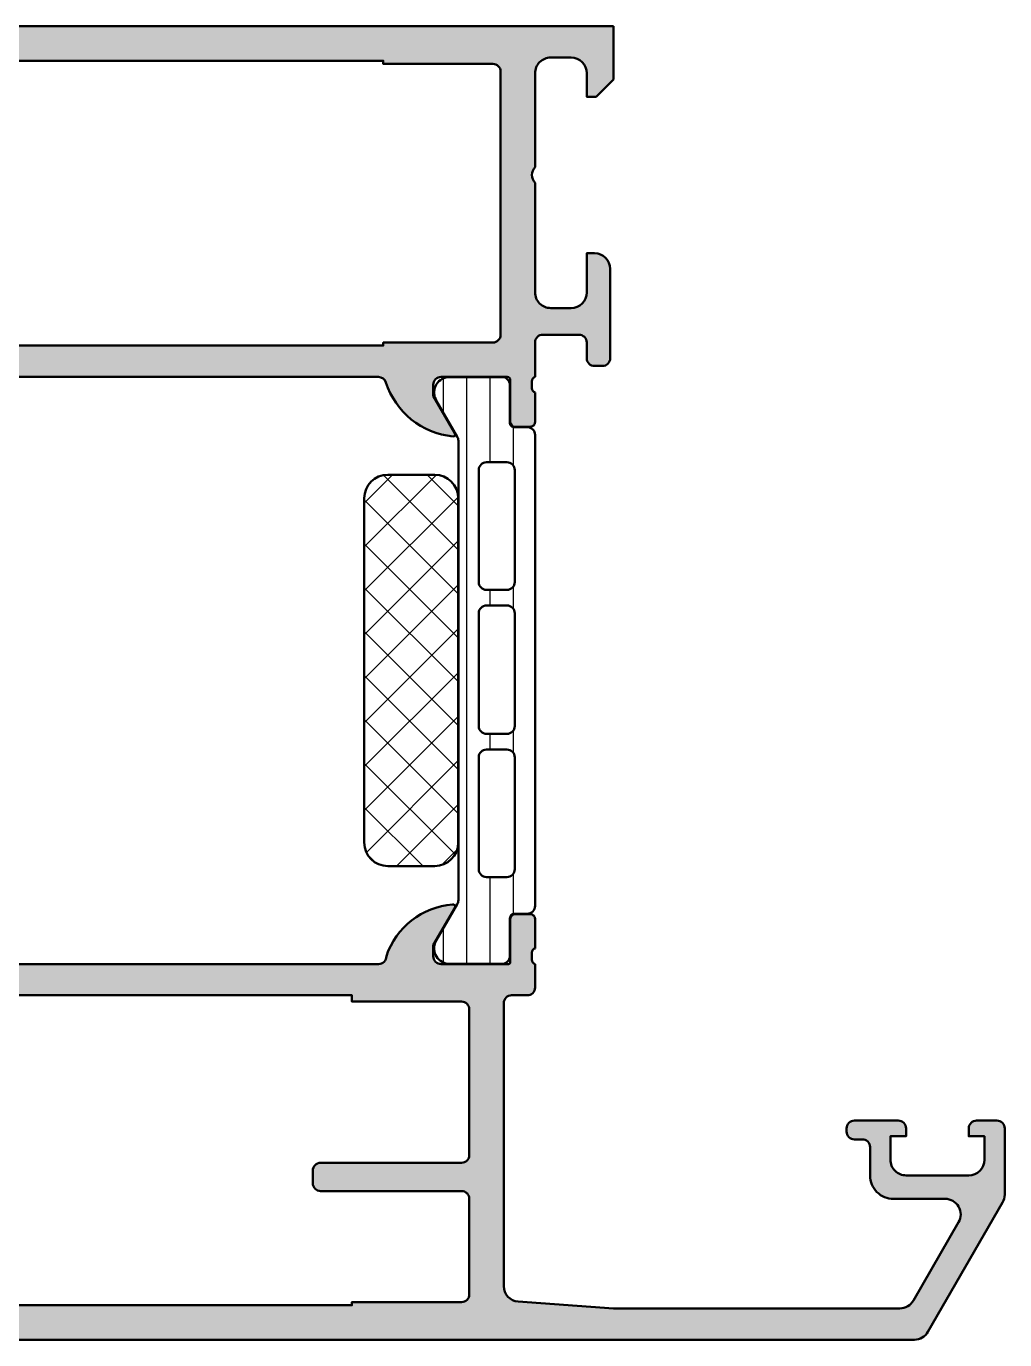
# Model space of a CAD drawing. Extents: x 0 to 125, y 11 to 95.
# Drawn here: x 62.5 to 125, y 11 to 94.9 of the extents above; entities that cross this region are included whole.
import ezdxf

# ---------------------------------------------------------------- set-up
doc = ezdxf.new("R2010")
doc.units = 0
for name, color, linetype, lineweight in [('0S-Alu contour', 7, 'Continuous', 50), ('0S-Alu hatch', 252, 'Continuous', 25), ('0S-Plastic contour', 254, 'Continuous', 50), ('0S-Plastic hatch', 253, 'Continuous', 25), ('0S-PT contour', 91, 'Continuous', 50), ('0S-PT hatch', 103, 'Continuous', 25)]:
    doc.layers.add(name, color=color, linetype=linetype, lineweight=lineweight)

# ---------------------------------------------------------------- blocks, each defined once
blk = doc.blocks.new('375440__8EBCCCD9_8A6A_4963_99B6_71C06B695489_')
at = {"layer": '0S-Alu hatch'}
h = blk.add_hatch(color=256, dxfattribs=at)
edge = h.paths.add_edge_path()
edge.add_ellipse((18.92119407101663, 35.26751448846056), major_axis=(-0.2788950563274273, 0), ratio=1, start_angle=106.41987641949191, end_angle=181.1645893740988, ccw=False)
edge.add_line((19.00003051755967, 34.99999389646744), (19.00003051755969, 21.49999430886936))
edge.add_ellipse((18.50003051755967, 21.49999430886937), major_axis=(-0.5000000000000142, 0), ratio=1, start_angle=89.99995274224051, end_angle=180, ccw=False)
edge.add_line((18.50003010515792, 20.99999430886952), (0.500091552734375, 21.00000915528167))
edge.add_arc((0.4998640536478834, 20.50023665436816), 0.4997725526928994, 89.97391865984042, 180.0260813401605)
edge.add_line((9.15527343753e-05, 20.50000915528166), (9.1552734375e-05, 19.90001068116061))
edge.add_arc((0.4998751685395682, 19.89979429696576), 0.4997836626475827, 179.9751934638372, 270.0248065361734)
edge.add_line((0.500091552734431, 19.40001068116057), (18.50009155273437, 19.40001068116057))
edge.add_ellipse((18.50032925798192, 18.90024838640811), major_axis=(-0.4997623512831144, 0), ratio=1, start_angle=179.9727480312785, end_angle=270.02725196872245, ccw=False)
edge.add_line((19.00009155273437, 18.90001068116058), (19.00000000000002, 13.50000000000822))
edge.add_ellipse((18.50000287263183, 13.49999712737643), major_axis=(-0.4999971273764486, 0), ratio=1, start_angle=89.99967081875508, end_angle=180.0003291815056, ccw=False)
edge.add_line((18.50000000000005, 13.00000000000823), (0.5000000000000142, 13.00000000000823))
edge.add_arc((0.5000693414750593, 12.4999306585332), 0.5000693462826046, 90.00794484586498, 179.992055154107)
edge.add_line((2.81e-14, 12.50000000000849), (2.84e-14, 11.50000000000823))
edge.add_arc((0.4999971273682321, 11.49999712737644), 0.4999971273764558, 179.9996708184944, 270.0003291812473)
edge.add_line((0.5000000000000284, 11.00000000000823), (119.2264075841053, 10.99995102396806))
edge.add_arc((119.2264079966171, 11.999951023968), 1.000000000000029, 269.9999763648151, 329.999999999999)
edge.add_line((120.0924334004016, 11.49995102396797), (124.8659643686279, 19.76794919243942))
edge.add_arc((123.9999389648433, 20.26794919243947), 1.000000000000196, 330.0000000000028, 360)
edge.add_line((124.9999389648435, 20.26794919243947), (124.9999389648434, 24.49995117188386))
edge.add_arc((124.4998901367189, 24.4999511718838), 0.5000488281245623, 0, 90)
edge.add_line((124.4998901367189, 25.00000000000837), (123.1998901367186, 25.00000000000823))
edge.add_arc((123.1998901367186, 24.50000000000828), 0.4999999999999503, 89.99999999999186, 180)
edge.add_line((122.6998901367186, 24.50000000000828), (122.6998901367188, 24.00000000000846))
edge.add_line((122.6998901367188, 24.00000000000846), (123.6998901367188, 24.00000000000835))
edge.add_line((123.6998901367188, 24.00000000000835), (123.6998901367184, 22.50000000000824))
edge.add_ellipse((122.6998901367187, 22.50000000000804), major_axis=(-0.9999999999996305, 0), ratio=1, start_angle=90.00000000000898, end_angle=180, ccw=False)
edge.add_line((122.6998901367189, 21.50000000000841), (118.6998901367187, 21.50000000000841))
edge.add_ellipse((118.6998901367186, 22.50000000000842), major_axis=(-1.000000000000014, 0), ratio=1, start_angle=0, end_angle=90.00000000001057, ccw=False)
edge.add_line((117.6998901367185, 22.50000000000842), (117.6998901367187, 24.00000000000852))
edge.add_line((117.6998901367187, 24.00000000000852), (118.6998901367187, 24.00000000000852))
edge.add_line((118.6998901367187, 24.00000000000852), (118.6998901367187, 24.50000000000822))
edge.add_arc((118.1998901367184, 24.50000000000823), 0.5000000000002416, 0, 90.00000000001138)
edge.add_line((118.1998901367183, 25.00000000000847), (115.3999018709121, 25.00000000000833))
edge.add_arc((115.399901870912, 24.50000000000834), 0.4999999999999858, 89.99999999998862, 180)
edge.add_line((114.899901870912, 24.50000000000834), (114.8999018709121, 24.30000000000859))
edge.add_arc((115.3999018709119, 24.30000000000842), 0.4999999999998864, 180, 269.9999999999853)
edge.add_line((115.3999018709118, 23.80000000000853), (115.8999901367187, 23.80000000000856))
edge.add_ellipse((115.8999901367188, 23.30004882813359), major_axis=(-0.4999511718749759, 0), ratio=1, start_angle=180, end_angle=270.0000000000098, ccw=False)
edge.add_line((116.3999413085938, 23.30004882813359), (116.3998413085937, 21.48388671875858))
edge.add_arc((117.8864535606818, 21.48654015184506), 1.486614620123772, 180.1022663141738, 270.5198399252657)
edge.add_line((117.899941308594, 19.99998671875831), (121.1894195202587, 19.99998671875843))
edge.add_ellipse((121.1894195202587, 18.99998671875844), major_axis=(-0.9999999999999964, 0), ratio=1, start_angle=150.0000000000004, end_angle=270.00000000000244, ccw=False)
edge.add_line((122.0554449240432, 18.49998671875844), (119.1687160840191, 13.50002570016245))
edge.add_ellipse((118.3026906802347, 14.00002570016244), major_axis=(-0.9999999999999932, 0), ratio=1, start_angle=90.0000804526789, end_angle=150.0000000000002, ccw=False)
edge.add_line((118.3026920843988, 13.00002570016344), (99.99987792968749, 13.00000000000832))
edge.add_line((99.99987792968749, 13.00000000000832), (93.9286499023439, 13.43365478516457))
edge.add_ellipse((93.99999211360537, 14.43122116372477), major_axis=(-1.000114188851153, 0), ratio=1, start_angle=0.005690972194997812, end_angle=85.90938486875052, ccw=False)
edge.add_line((92.99987792968761, 14.43112182618055), (92.99987792968757, 32.50000000000833))
edge.add_ellipse((93.49987505705573, 32.50000287264015), major_axis=(-0.499997127376413, 0), ratio=1, start_angle=-90.00032918124572, end_angle=0.0003291815056059022, ccw=False)
edge.add_line((93.49987792968751, 33.00000000000831), (94.49987792968751, 33.00000000000832))
edge.add_arc((94.4999529974346, 33.49992493226124), 0.4999249378889365, 269.9913965782124, 360.0086034217158)
edge.add_line((94.99987792968754, 33.50000000000809), (94.99987792968741, 34.99999389649275))
edge.add_ellipse((95.07871437623048, 35.26751448848584), major_axis=(-0.2788950563274064, 0), ratio=1, start_angle=-1.1645893741015811, end_angle=73.5801235805016, ccw=False)
edge.add_line((94.79987692968746, 35.27318289648423), (94.79987692968741, 35.72677689648423))
edge.add_ellipse((95.07874502533059, 35.7324375559613), major_axis=(-0.2789255417371578, 0), ratio=1, start_angle=-73.5754054446441, end_angle=1.1628700728880972, ccw=False)
edge.add_line((94.99987792968741, 35.99998089648425), (94.99987792968749, 37.87999189649275))
edge.add_arc((94.69987792968749, 37.87999189649273), 0.2999999999999971, 0, 90.00000000000543)
edge.add_line((94.69987792968746, 38.17999189649273), (93.71990361064466, 38.17999189649274))
edge.add_arc((93.71990361064466, 37.87999189649271), 0.3000000000000256, 89.99999999999729, 180)
edge.add_line((93.41990361064464, 37.87999189649271), (93.41990361064464, 35.1199938964927))
edge.add_ellipse((93.29990395635066, 35.11999389649272), major_axis=(-0.1199996542939772, 0), ratio=1, start_angle=89.99999999998653, end_angle=180, ccw=False)
edge.add_line((93.29990395635062, 34.99999424219874), (88.99993896484366, 35.00000915528176))
edge.add_ellipse((88.9998763777937, 35.49994656655453), major_axis=(-0.4999374151903972, 0), ratio=1, start_angle=-0.005424290261998976, end_angle=90.00717284547329, ccw=False)
edge.add_line((88.4999389648437, 35.49999389649236), (88.49993896484379, 36.20000610352403))
edge.add_line((88.49993896484379, 36.20000610352403), (89.88818359374999, 38.60451660157088))
edge.add_arc((89.76427319206377, 38.66238636747483), 0.136757805816759, 334.9660556419705, 464.9187876600154)
edge.add_arc((90.07895368364635, 33.98374633656783), 4.823494892507187, 94.1597993147104, 161.6786476195481)
edge.add_ellipse((84.99990127593568, 35.5000621075793), major_axis=(-0.5000682111380099, 0), ratio=1, start_angle=90.00082166178203, end_angle=179.9921846514032, ccw=False)
edge.add_line((84.99990844726561, 34.99999389649271), (29.00000000000001, 34.99999389649264))
edge.add_ellipse((29.00002234072733, 35.50004675709288), major_axis=(-0.5000528610992901, 0), ratio=1, start_angle=0.0060567383076772785, end_angle=89.99744021185268, ccw=False)
edge.add_arc((24.02202366045532, 34.11344144167601), 4.687699488493891, 17.20463151202814, 86.95772332088896)
edge.add_arc((24.23271141164677, 38.66484806742817), 0.1351674869144762, 73.62730911676671, 206.5094870657126)
edge.add_line((24.11175537109373, 38.60451660157075), (25.49996948242185, 36.20000610352391))
edge.add_line((25.49996948242185, 36.20000610352391), (25.49996948242188, 35.49999389649265))
edge.add_ellipse((25.00002050722892, 35.49995813133333), major_axis=(-0.4999489764722381, 0), ratio=1, start_angle=89.99764980483258, end_angle=180.0040988036674, ccw=False)
edge.add_line((24.99999999999997, 35.00000915528168), (20.70000483660245, 34.99999389646746))
edge.add_ellipse((20.70000483660246, 35.11999389646745), major_axis=(-0.1199999999999903, 0), ratio=1, start_angle=0, end_angle=89.99999999999488, ccw=False)
edge.add_line((20.58000483660247, 35.11999389646745), (20.58000483660246, 37.87999189646745))
edge.add_arc((20.28000483660247, 37.87999189646744), 0.2999999999999865, 0, 89.99999999999935)
edge.add_line((20.28000483660248, 38.17999189646743), (19.30003051755968, 38.17999189646744))
edge.add_arc((19.30003051755967, 37.87999189646746), 0.2999999999999829, 89.99999999999935, 180)
edge.add_line((19.00003051755969, 37.87999189646746), (19.00003051755968, 35.99998089645894))
edge.add_ellipse((18.92116342191652, 35.73243755593602), major_axis=(-0.2789255417371276, 0), ratio=1, start_angle=178.8371299271139, end_angle=253.57540544464598, ccw=False)
edge.add_line((19.20003151755967, 35.72677689645896), (19.20003151755967, 35.27318289645894))
edge = h.paths.add_edge_path()
edge.add_ellipse((21.70001220703125, 22.79999694825045), major_axis=(-0.5, 0), ratio=1, start_angle=0, end_angle=89.9999999999996, ccw=False)
edge.add_line((21.20001220703125, 22.79999694825046), (21.20001220703125, 32.09999694825046))
edge.add_ellipse((21.69993713928405, 32.10007201599764), major_axis=(-0.4999249378888087, 0), ratio=1, start_angle=-90.00860342179698, end_angle=0.00860342180050111, ccw=False)
edge.add_line((21.70001220703124, 32.59999694825044), (28.69998168945313, 32.59999694825046))
edge.add_line((28.69998168945313, 32.59999694825046), (28.69998168945314, 32.99999389649265))
edge.add_line((28.69998168945314, 32.99999389649265), (83.29995727539067, 32.99999389649267))
edge.add_line((83.29995727539067, 32.99999389649267), (83.29995727539065, 32.59999694825052))
edge.add_line((83.29995727539065, 32.59999694825052), (90.29992675781241, 32.59999694825052))
edge.add_ellipse((90.29992963044425, 32.0999998208823), major_axis=(-0.499997127376477, 0), ratio=1, start_angle=179.9996708184945, end_angle=270.00032918125214, ccw=False)
edge.add_line((90.7999267578125, 32.09999694824825), (90.79992675781253, 22.79999694825054))
edge.add_ellipse((90.29992675781254, 22.79999694825054), major_axis=(-0.5, 0), ratio=1, start_angle=90, end_angle=180, ccw=False)
edge.add_line((90.29992675781254, 22.29999694825055), (81.29992675781251, 22.29999694825057))
edge.add_arc((81.29992675781251, 21.79999694825057), 0.4999999999999929, 90, 180)
edge.add_line((80.7999267578125, 21.79999694825057), (80.79992675781251, 20.99999694825052))
edge.add_arc((81.29992675781251, 20.99999694825052), 0.5, 180, 270)
edge.add_line((81.29992675781251, 20.49999694825053), (90.2998650127458, 20.49999694825053))
edge.add_ellipse((90.2998650127458, 19.99999694825053), major_axis=(-0.4999999999999929, 0), ratio=1, start_angle=180.0005615442633, end_angle=270, ccw=False)
edge.add_line((90.7998650127218, 20.00000184864868), (90.7999267578125, 13.89999389649245))
edge.add_ellipse((90.29985741633746, 13.90006323796774), major_axis=(-0.5000693462826136, 0), ratio=1, start_angle=90.00794484586612, end_angle=179.9920551541071, ccw=False)
edge.add_line((90.29992675781251, 13.3999938964927), (83.29995727539065, 13.3999938964927))
edge.add_line((83.29995727539065, 13.3999938964927), (83.29995727539067, 13.19999694825051))
edge.add_line((83.29995727539067, 13.19999694825051), (28.69998168945314, 13.19999694825046))
edge.add_line((28.69998168945314, 13.19999694825046), (28.69998168945313, 13.39999389649264))
edge.add_line((28.69998168945313, 13.39999389649264), (21.70001220703126, 13.39999389649262))
edge.add_ellipse((21.70000933439946, 13.89999102386906), major_axis=(-0.4999971273847015, 0), ratio=1, start_angle=-0.0003291815056059022, end_angle=90.00032918124731, ccw=False)
edge.add_line((21.20001220702301, 13.89999389650312), (21.20001220703065, 19.99999694825044))
edge.add_ellipse((21.70001220703065, 19.99999694825044), major_axis=(-0.5, 0), ratio=1, start_angle=270, end_angle=360, ccw=False)
edge.add_line((21.70001220703065, 20.49999694825044), (30.70001220703125, 20.49999694825044))
edge.add_arc((30.70001220703125, 20.99999694825045), 0.5000000000000071, 269.9999999999996, 360)
edge.add_line((31.20001220703126, 20.99999694825045), (31.20001220703125, 21.79999694825049))
edge.add_arc((30.70001220703126, 21.79999694825049), 0.4999999999999929, 0, 90)
edge.add_line((30.70001220703126, 22.29999694825048), (21.70001220703125, 22.29999694825045))
at = {"layer": '0S-Alu contour', "color": 7}
for points in [[(24.11175537109373, 38.60451660157075), (25.49996948242185, 36.20000610352391), (25.49996948242188, 35.49999389649265)], [(88.4999389648437, 35.49999389649236), (88.49993896484379, 36.20000610352403), (89.88818359374999, 38.60451660157088)], [(19.00003051755969, 37.87999189646746), (19.00003051755968, 35.99998089645894)], [(20.28000483660248, 38.17999189646743), (19.30003051755968, 38.17999189646744)], [(20.58000483660247, 35.11999389646745), (20.58000483660246, 37.87999189646745)], [(93.41990361064464, 37.87999189649271), (93.41990361064464, 35.1199938964927)], [(94.69987792968746, 38.17999189649273), (93.71990361064466, 38.17999189649274)], [(94.99987792968741, 35.99998089648425), (94.99987792968749, 37.87999189649275)], [(19.20003151755967, 35.72677689645896), (19.20003151755967, 35.27318289645894)], [(94.79987692968746, 35.27318289648423), (94.79987692968741, 35.72677689648423)], [(19.00003051755967, 34.99999389646744), (19.00003051755969, 21.49999430886936)], [(24.99999999999997, 35.00000915528168), (20.70000483660245, 34.99999389646746)], [(84.99990844726561, 34.99999389649271), (29.00000000000001, 34.99999389649264)], [(93.29990395635062, 34.99999424219874), (88.99993896484366, 35.00000915528176)], [(94.99987792968754, 33.50000000000809), (94.99987792968741, 34.99999389649275)], [(21.70001220703124, 32.59999694825044), (28.69998168945313, 32.59999694825046), (28.69998168945314, 32.99999389649265), (83.29995727539067, 32.99999389649267), (83.29995727539065, 32.59999694825052), (90.29992675781241, 32.59999694825052)], [(93.49987792968751, 33.00000000000831), (94.49987792968751, 33.00000000000832)], [(21.20001220703125, 22.79999694825046), (21.20001220703125, 32.09999694825046)], [(90.7999267578125, 32.09999694824825), (90.79992675781253, 22.79999694825054)], [(92.99987792968761, 14.43112182618055), (92.99987792968757, 32.50000000000833)], [(114.899901870912, 24.50000000000834), (114.8999018709121, 24.30000000000859)], [(118.1998901367183, 25.00000000000847), (115.3999018709121, 25.00000000000833)], [(117.6998901367185, 22.50000000000842), (117.6998901367187, 24.00000000000852), (118.6998901367187, 24.00000000000852), (118.6998901367187, 24.50000000000822)], [(122.6998901367186, 24.50000000000828), (122.6998901367188, 24.00000000000846), (123.6998901367188, 24.00000000000835), (123.6998901367184, 22.50000000000824)], [(124.4998901367189, 25.00000000000837), (123.1998901367186, 25.00000000000823)], [(124.9999389648435, 20.26794919243947), (124.9999389648434, 24.49995117188386)], [(115.3999018709118, 23.80000000000853), (115.8999901367187, 23.80000000000856)], [(116.3999413085938, 23.30004882813359), (116.3998413085937, 21.48388671875858)], [(30.70001220703126, 22.29999694825048), (21.70001220703125, 22.29999694825045)], [(90.29992675781254, 22.29999694825055), (81.29992675781251, 22.29999694825057)], [(18.50003010515792, 20.99999430886952), (0.500091552734375, 21.00000915528167)], [(31.20001220703126, 20.99999694825045), (31.20001220703125, 21.79999694825049)], [(80.7999267578125, 21.79999694825057), (80.79992675781251, 20.99999694825052)], [(122.6998901367189, 21.50000000000841), (118.6998901367187, 21.50000000000841)], [(9.15527343753e-05, 20.50000915528166), (9.1552734375e-05, 19.90001068116061)], [(21.70001220703065, 20.49999694825044), (30.70001220703125, 20.49999694825044)], [(81.29992675781251, 20.49999694825053), (90.2998650127458, 20.49999694825053)], [(0.500091552734431, 19.40001068116057), (18.50009155273437, 19.40001068116057)], [(21.20001220702301, 13.89999389650312), (21.20001220703065, 19.99999694825044)], [(90.7998650127218, 20.00000184864868), (90.7999267578125, 13.89999389649245)], [(117.899941308594, 19.99998671875831), (121.1894195202587, 19.99998671875843)], [(120.0924334004016, 11.49995102396797), (124.8659643686279, 19.76794919243942)], [(19.00009155273437, 18.90001068116058), (19.00000000000002, 13.50000000000822)], [(122.0554449240432, 18.49998671875844), (119.1687160840191, 13.50002570016245)], [(118.3026920843988, 13.00002570016344), (99.99987792968749, 13.00000000000832), (93.9286499023439, 13.43365478516457)], [(18.50000000000005, 13.00000000000823), (0.5000000000000142, 13.00000000000823)], [(90.29992675781251, 13.3999938964927), (83.29995727539065, 13.3999938964927), (83.29995727539067, 13.19999694825051), (28.69998168945314, 13.19999694825046), (28.69998168945313, 13.39999389649264), (21.70001220703126, 13.39999389649262)], [(2.81e-14, 12.50000000000849), (2.84e-14, 11.50000000000823)], [(0.5000000000000284, 11.00000000000823), (119.2264075841053, 10.99995102396806)]]:
    blk.add_lwpolyline(points, dxfattribs=at)
for centre, radius, start, end in [((24.23271141164677, 38.66484806742817), 0.1351674869144762, 73.62730911676671, 206.5094870657126), ((24.02202366045532, 34.11344144167601), 4.687699488493891, 17.20463151202814, 86.95772332088896), ((90.07895368364635, 33.98374633656783), 4.823494892507187, 94.1597993147104, 161.6786476195481), ((89.76427319206377, 38.66238636747483), 0.136757805816759, 334.9660556419705, 104.9187876600155), ((19.30003051755967, 37.87999189646746), 0.2999999999999829, 89.99999999999935, 180), ((20.28000483660247, 37.87999189646744), 0.2999999999999865, 0, 89.99999999999935), ((93.71990361064466, 37.87999189649271), 0.3000000000000256, 89.99999999999729, 180), ((94.69987792968749, 37.87999189649273), 0.2999999999999971, 0, 90.00000000000543), ((94.4999529974346, 33.49992493226124), 0.4999249378889365, 269.9913965782124, 0.0086034217157687), ((115.399901870912, 24.50000000000834), 0.4999999999999858, 89.99999999998862, 180), ((118.1998901367184, 24.50000000000823), 0.5000000000002416, 0, 90.00000000001138), ((123.1998901367186, 24.50000000000828), 0.4999999999999503, 89.99999999999186, 180), ((124.4998901367189, 24.4999511718838), 0.5000488281245623, 0, 90), ((115.3999018709119, 24.30000000000842), 0.4999999999998864, 180, 269.9999999999853), ((30.70001220703126, 21.79999694825049), 0.4999999999999929, 0, 90), ((81.29992675781251, 21.79999694825057), 0.4999999999999929, 90, 180), ((0.4998640536478834, 20.50023665436816), 0.4997725526928994, 89.97391865984042, 180.0260813401605), ((30.70001220703125, 20.99999694825045), 0.5000000000000071, 269.9999999999996, 0), ((81.29992675781251, 20.99999694825052), 0.5, 180, 270), ((117.8864535606818, 21.48654015184506), 1.486614620123772, 180.1022663141738, 270.5198399252657), ((123.9999389648433, 20.26794919243947), 1.000000000000196, 330.0000000000028, 0), ((0.4998751685395682, 19.89979429696576), 0.4997836626475827, 179.9751934638372, 270.0248065361734), ((0.5000693414750593, 12.4999306585332), 0.5000693462826046, 90.00794484586498, 179.992055154107), ((0.4999971273682321, 11.49999712737644), 0.4999971273764558, 179.9996708184944, 270.0003291812473), ((119.2264079966171, 11.999951023968), 1.000000000000029, 269.9999763648151, 329.999999999999)]:
    blk.add_arc(centre, radius, start, end, dxfattribs=at)
at = {"layer": '0S-Alu contour', "color": 7, "extrusion": (0, 0, -1)}
for centre, radius, start, end in [((-18.92116342191652, 35.73243755593602), 0.2789255417371276, 106.424594555354, 181.1628700728862), ((-18.92119407101663, 35.26751448846056), 0.2788950563274273, 178.8354106259012, 253.5801235805081), ((-25.00002050722892, 35.49995813133333), 0.4999489764722381, 179.9959011963326, 270.0023501951674), ((-29.00002234072733, 35.50004675709288), 0.5000528610992901, 270.0025597881473, 359.9939432616923), ((-84.99990127593568, 35.5000621075793), 0.5000682111380099, 180.0078153485969, 269.999178338218), ((-88.9998763777937, 35.49994656655453), 0.4999374151903972, 269.9928271545267, 0.0054242902620318), ((-95.07871437623048, 35.26751448848584), 0.2788950563274064, 286.4198764194984, 1.164589374101618), ((-95.07874502533059, 35.7324375559613), 0.2789255417371578, 358.8371299271119, 73.57540544464416), ((-20.70000483660246, 35.11999389646745), 0.1199999999999903, 270.0000000000051, 0), ((-93.29990395635066, 35.11999389649272), 0.1199996542939772, 180, 270.0000000000135), ((-93.49987505705573, 32.50000287264015), 0.499997127376413, 359.9996708184944, 90.00032918124565), ((-21.69993713928405, 32.10007201599764), 0.4999249378888087, 359.9913965781995, 90.008603421797), ((-90.29992963044425, 32.0999998208823), 0.499997127376477, 89.99967081874784, 180.0003291815056), ((-115.8999901367188, 23.30004882813359), 0.4999511718749759, 89.99999999999022, 180), ((-21.70001220703125, 22.79999694825045), 0.5, 270.0000000000004, 0), ((-90.29992675781254, 22.79999694825054), 0.5, 180, 270), ((-118.6998901367186, 22.50000000000842), 1.000000000000014, 269.9999999999894, 0), ((-122.6998901367187, 22.50000000000804), 0.9999999999996305, 180, 269.999999999991), ((-18.50003051755967, 21.49999430886937), 0.5000000000000142, 180, 270.0000472577595), ((-21.70001220703065, 19.99999694825044), 0.5, 0, 90), ((-90.2998650127458, 19.99999694825053), 0.4999999999999929, 90, 179.9994384557367), ((-18.50032925798192, 18.90024838640811), 0.4997623512831144, 89.97274803127758, 180.0272519687215), ((-121.1894195202587, 18.99998671875844), 0.9999999999999964, 89.99999999999756, 209.9999999999996), ((-93.99999211360537, 14.43122116372477), 1.000114188851153, 274.0906151312495, 359.994309027805), ((-18.50000287263183, 13.49999712737643), 0.4999971273764486, 179.9996708184944, 270.0003291812449), ((-21.70000933439946, 13.89999102386906), 0.4999971273847015, 269.9996708187527, 0.0003291815055843), ((-90.29985741633746, 13.90006323796774), 0.5000693462826136, 180.007944845893, 269.9920551541339), ((-118.3026906802347, 14.00002570016244), 0.9999999999999932, 209.9999999999999, 269.9999195473211)]:
    blk.add_arc(centre, radius, start, end, dxfattribs=at)
blk = doc.blocks.new('375180__230CC5B8_00A6_43AA_804E_3E8A85D01F02_')
at = {"layer": '0S-Alu hatch'}
h = blk.add_hatch(color=256, dxfattribs=at)
edge = h.paths.add_edge_path()
edge.add_line((99.99999998715072, 94.89999999994222), (0.4999999871507299, 94.89999999994473))
edge.add_arc((0.4999925524999893, 94.40000743459547), 0.4999925654045345, 89.99914803911281, 180.0008519608678)
edge.add_line((-1.28492704e-08, 94.3999999999449), (-1.28493057e-08, 93.2000030517026))
edge.add_arc((0.4999769237684179, 93.19997998832027), 0.4999769371496676, 179.9973570092577, 270.0026429908412)
edge.add_line((0.4999999871506855, 92.70000305170254), (18.49999998715069, 92.70000305170205))
edge.add_ellipse((18.49994488359451, 92.1999479481459), major_axis=(-0.5000551065922316, 0), ratio=1, start_angle=180.0063137065699, end_angle=269.99368629343013, ccw=False)
edge.add_line((18.99999998715068, 92.20000305170207), (18.99999998715052, 85.89999999994427))
edge.add_ellipse((18.47487767618708, 85.39999999994428), major_axis=(-0.7250885749145172, 0), ratio=1, start_angle=136.4038464693315, end_angle=223.5961535306653, ccw=False)
edge.add_line((18.99999998715049, 84.89999999994427), (18.99999998715018, 72.4999984740653))
edge.add_ellipse((18.92113296483287, 72.23245522865354), major_axis=(-0.2789254297740787, 0), ratio=1, start_angle=178.8375208357149, end_angle=253.5754143680528, ccw=False)
edge.add_line((19.20000098715018, 72.22679647406531), (19.20000098715017, 71.77320247406537))
edge.add_ellipse((18.92113289150698, 71.7675418145883), major_axis=(-0.2789255417371756, 0), ratio=1, start_angle=106.42459455535709, end_angle=181.1628700728891, ccw=False)
edge.add_line((18.99999998715016, 71.49999847406534), (18.99999998715013, 69.61998747405676))
edge.add_arc((19.29999998715011, 69.61998747405677), 0.2999999999999794, 180, 270.0000000000027)
edge.add_line((19.29999998715012, 69.31998747405677), (20.27997430619285, 69.3199874740568))
edge.add_arc((20.27997430619289, 69.61998747405681), 0.3000000000000114, 269.9999999999919, 360)
edge.add_line((20.5799743061929, 69.61998747405681), (20.57997430619296, 72.29999847406529))
edge.add_ellipse((20.77997430619299, 72.29999847406526), major_axis=(-0.2000000000000277, 0), ratio=1, start_angle=269.9999999999898, end_angle=360, ccw=False)
edge.add_line((20.77997430619303, 72.4999984740653), (24.99999998715019, 72.4999984740652))
edge.add_ellipse((24.99999998715016, 71.9999984740652), major_axis=(-0.5, 0), ratio=1, start_angle=180, end_angle=269.9999999999959, ccw=False)
edge.add_line((25.49999998715016, 71.99999847406522), (25.49999998715015, 71.29999847406526))
edge.add_line((25.49999998715015, 71.29999847406526), (24.11850452952776, 68.90717815103768))
edge.add_arc((24.2381197717984, 68.83811825871354), 0.1381197846482789, 149.9999999999958, 275.6225775507869)
edge.add_arc((23.76177674597658, 73.67660733591222), 4.999999999999128, 275.6225775507911, 342.2515836439286)
edge.add_ellipse((28.99999998715017, 71.9999984740644), major_axis=(-0.5000000000006773, 0), ratio=1, start_angle=270.0000000000041, end_angle=342.25158364393354, ccw=False)
edge.add_line((28.99999998715013, 72.49999847406508), (84.9999999871501, 72.49999847406362))
edge.add_ellipse((84.99999998715037, 71.99999847406401), major_axis=(-0.4999999999996021, 0), ratio=1, start_angle=197.7484163560989, end_angle=270.0000000000309, ccw=False)
edge.add_arc((90.23822322832422, 73.67660733591175), 5.000000000000406, 197.7484163560664, 264.3774224492026)
edge.add_arc((89.7618802025018, 68.83811825871183), 0.1381197846482515, 264.3774224491797, 389.9999999999918)
edge.add_line((89.88149544477243, 68.90717815103594), (88.49999998715015, 71.29999847406357))
edge.add_line((88.49999998715015, 71.29999847406357), (88.49999998715018, 71.99999847406366))
edge.add_ellipse((88.99999998715015, 71.99999847406363), major_axis=(-0.4999999999999716, 0), ratio=1, start_angle=269.9999999999951, end_angle=360, ccw=False)
edge.add_line((88.99999998715019, 72.4999984740636), (93.22002566810731, 72.49999847406349))
edge.add_ellipse((93.22002566810741, 72.29999847406353), major_axis=(-0.1999999999999602, 0), ratio=1, start_angle=180, end_angle=270.00000000002854, ccw=False)
edge.add_line((93.42002566810737, 72.29999847406353), (93.42002566810736, 69.61998747405492))
edge.add_arc((93.72002566810728, 69.6199874740549), 0.2999999999999261, 180, 269.9999999999919)
edge.add_line((93.72002566810724, 69.31998747405497), (94.69999998715008, 69.31998747405495))
edge.add_arc((94.69999998715008, 69.619987474055), 0.3000000000000398, 269.9999999999973, 360)
edge.add_line((94.99999998715013, 69.619987474055), (94.99999998715013, 71.49999847406339))
edge.add_ellipse((95.07886708279334, 71.76754181458637), major_axis=(-0.2789255417371992, 0), ratio=1, start_angle=-1.1628700728953163, end_angle=73.5754054446374, ccw=False)
edge.add_line((94.79999898715012, 71.77320247406347), (94.79999898715016, 72.22679647406343))
edge.add_ellipse((95.07886700946776, 72.23245522865162), major_axis=(-0.2789254297743548, 0), ratio=1, start_angle=-73.5754143680133, end_angle=1.1624791642752257, ccw=False)
edge.add_line((94.99999998715018, 72.49999847406359), (94.99999998715018, 74.70000305170024))
edge.add_ellipse((95.49993995278624, 74.70005545752741), major_axis=(-0.49993996838276, 0), ratio=1, start_angle=-90.00688025744648, end_angle=0.006005986487480186, ccw=False)
edge.add_line((95.49999998715023, 75.1999954223056), (97.79998778011901, 75.19999542230553))
edge.add_ellipse((97.79995344737308, 74.69996108955964), major_axis=(-0.5000343339245543, 0), ratio=1, start_angle=180.0039339727341, end_angle=269.9960660272514, ccw=False)
edge.add_line((98.29998778011898, 74.69999542230545), (98.29998778011895, 73.6999954223056))
edge.add_arc((98.79994337485513, 73.69995101704171), 0.4999555967081668, 179.9949110796911, 270.0050889203482)
edge.add_line((98.79998778011895, 73.19999542230553), (99.29998778011897, 73.19999542230553))
edge.add_arc((99.29993782890305, 73.70004537352143), 0.5000499537107885, 270.0057234159046, 359.9942765840761)
edge.add_line((99.79998778011895, 73.69999542230536), (99.79998778011912, 79.39999999994222))
edge.add_arc((98.79989635244037, 79.3999085722635), 1.000091431857882, 0.0052379412616105, 89.99476205878491)
edge.add_line((98.79998778011911, 80.39999999994225), (98.29998778011912, 80.39999999994231))
edge.add_line((98.29998778011912, 80.39999999994231), (98.2999877801191, 77.89999999994225))
edge.add_ellipse((97.29991091040986, 77.90007686965157), major_axis=(-1.000076872663495, 0), ratio=1, start_angle=90.00440397136907, end_angle=179.9955960285486, ccw=False)
edge.add_line((97.29998778011905, 76.89999999994232), (95.99999998715029, 76.89999999994237))
edge.add_ellipse((95.99995101366915, 77.8999510264612), major_axis=(-0.9999510277180887, 0), ratio=1, start_angle=-0.0028061112355999285, end_angle=90.00280611120041, ccw=False)
edge.add_line((94.9999999871503, 77.89999999994295), (94.99999998715049, 84.89999999994235))
edge.add_ellipse((95.52494602841139, 85.39999999994234), major_axis=(-0.7249609273853871, 0), ratio=1, start_angle=-43.605760018741876, end_angle=43.605760018738806, ccw=False)
edge.add_line((94.99999998715052, 85.89999999994235), (94.99999998715066, 91.89999999994238))
edge.add_ellipse((95.9999695738468, 91.9000304132462), major_axis=(-0.9999695871586375, 0), ratio=1, start_angle=-90.00174260695587, end_angle=0.001742607019082243, ccw=False)
edge.add_line((95.99999998715077, 92.89999999994234), (97.29998778011944, 92.89999999994232))
edge.add_ellipse((97.29989232907253, 91.8999045488954), major_axis=(-1.000095455601933, 0), ratio=1, start_angle=180.0054684201397, end_angle=269.9945315798454, ccw=False)
edge.add_line((98.29998778011947, 91.89999999994205), (98.29998778011942, 90.39999999994225))
edge.add_line((98.29998778011942, 90.39999999994225), (98.89996336605682, 90.39999999994225))
edge.add_line((98.89996336605682, 90.39999999994225), (99.99999998715067, 91.4999984740634))
edge.add_line((99.99999998715067, 91.4999984740634), (99.99999998715072, 94.89999999994222))
edge = h.paths.add_edge_path()
edge.add_line((21.19998167609875, 75.20000305220672), (21.20001219418192, 91.99999847406391))
edge.add_ellipse((21.70000223205001, 92.00000843619719), major_axis=(-0.4999900379673374, 0), ratio=1, start_angle=-90.00114159897163, end_angle=0.0011415994479193614, ccw=False)
edge.add_line((21.70001219418192, 92.49999847406526), (28.70001219418194, 92.49999847406511))
edge.add_line((28.70001219418194, 92.49999847406511), (28.70001219418193, 92.69999542230731))
edge.add_line((28.70001219418193, 92.69999542230731), (85.29998778011942, 92.69999542230588))
edge.add_line((85.29998778011942, 92.69999542230588), (85.29998778011942, 92.49999847406369))
edge.add_line((85.29998778011942, 92.49999847406369), (92.29998778011937, 92.49999847406352))
edge.add_ellipse((92.29994038670588, 91.99995108064998), major_axis=(-0.5000473956594613, 0), ratio=1, start_angle=180.0054303704153, end_angle=269.9945696296054, ccw=False)
edge.add_line((92.79998778011942, 91.99999847406364), (92.799987780119, 75.20000305170012))
edge.add_ellipse((92.29993782890303, 75.2000530029162), major_axis=(-0.5000499537108312, 0), ratio=1, start_angle=90.0057234159143, end_angle=179.9942765840763, ccw=False)
edge.add_line((92.29998778011903, 74.70000305170025), (85.29998778011893, 74.70000305170038))
edge.add_line((85.29998778011893, 74.70000305170038), (85.299987780119, 74.50000610345823))
edge.add_line((85.299987780119, 74.50000610345823), (28.70001219418148, 74.50000610345968))
edge.add_line((28.70001219418148, 74.50000610345968), (28.70001219418149, 74.70000305170183))
edge.add_line((28.70001219418149, 74.70000305170183), (21.69995115902525, 74.70000305170201))
edge.add_ellipse((21.69995861374086, 75.19997998982045), major_axis=(-0.4999769381740118, 0), ratio=1, start_angle=-0.0026428766976778206, end_angle=89.9991457131128, ccw=False)
at = {"layer": '0S-Alu contour', "color": 7}
for points in [[(99.99999998715072, 94.89999999994222), (0.4999999871507299, 94.89999999994473)], [(98.29998778011947, 91.89999999994205), (98.29998778011942, 90.39999999994225), (98.89996336605682, 90.39999999994225), (99.99999998715067, 91.4999984740634), (99.99999998715072, 94.89999999994222)], [(-1.28492704e-08, 94.3999999999449), (-1.28493057e-08, 93.2000030517026)], [(0.4999999871506855, 92.70000305170254), (18.49999998715069, 92.70000305170205)], [(21.70001219418192, 92.49999847406526), (28.70001219418194, 92.49999847406511), (28.70001219418193, 92.69999542230731), (85.29998778011942, 92.69999542230588), (85.29998778011942, 92.49999847406369), (92.29998778011937, 92.49999847406352)], [(95.99999998715077, 92.89999999994234), (97.29998778011944, 92.89999999994232)], [(18.99999998715068, 92.20000305170207), (18.99999998715052, 85.89999999994427)], [(21.19998167609875, 75.20000305220672), (21.20001219418192, 91.99999847406391)], [(92.79998778011942, 91.99999847406364), (92.799987780119, 75.20000305170012)], [(94.99999998715052, 85.89999999994235), (94.99999998715066, 91.89999999994238)], [(18.99999998715049, 84.89999999994427), (18.99999998715018, 72.4999984740653)], [(94.9999999871503, 77.89999999994295), (94.99999998715049, 84.89999999994235)], [(98.79998778011911, 80.39999999994225), (98.29998778011912, 80.39999999994231), (98.2999877801191, 77.89999999994225)], [(99.79998778011895, 73.69999542230536), (99.79998778011912, 79.39999999994222)], [(97.29998778011905, 76.89999999994232), (95.99999998715029, 76.89999999994237)], [(92.29998778011903, 74.70000305170025), (85.29998778011893, 74.70000305170038), (85.299987780119, 74.50000610345823), (28.70001219418148, 74.50000610345968), (28.70001219418149, 74.70000305170183), (21.69995115902525, 74.70000305170201)], [(94.99999998715018, 72.49999847406359), (94.99999998715018, 74.70000305170024)], [(95.49999998715023, 75.1999954223056), (97.79998778011901, 75.19999542230553)], [(98.29998778011898, 74.69999542230545), (98.29998778011895, 73.6999954223056)], [(98.79998778011895, 73.19999542230553), (99.29998778011897, 73.19999542230553)], [(19.20000098715018, 72.22679647406531), (19.20000098715017, 71.77320247406537)], [(20.5799743061929, 69.61998747405681), (20.57997430619296, 72.29999847406529)], [(20.77997430619303, 72.4999984740653), (24.99999998715019, 72.4999984740652)], [(28.99999998715013, 72.49999847406508), (84.9999999871501, 72.49999847406362)], [(88.99999998715019, 72.4999984740636), (93.22002566810731, 72.49999847406349)], [(93.42002566810737, 72.29999847406353), (93.42002566810736, 69.61998747405492)], [(94.79999898715012, 71.77320247406347), (94.79999898715016, 72.22679647406343)], [(18.99999998715016, 71.49999847406534), (18.99999998715013, 69.61998747405676)], [(25.49999998715016, 71.99999847406522), (25.49999998715015, 71.29999847406526), (24.11850452952776, 68.90717815103768)], [(89.88149544477243, 68.90717815103594), (88.49999998715015, 71.29999847406357), (88.49999998715018, 71.99999847406366)], [(94.99999998715013, 69.619987474055), (94.99999998715013, 71.49999847406339)], [(19.29999998715012, 69.31998747405677), (20.27997430619285, 69.3199874740568)], [(93.72002566810724, 69.31998747405497), (94.69999998715008, 69.31998747405495)]]:
    blk.add_lwpolyline(points, dxfattribs=at)
for centre, radius, start, end in [((0.4999925524999893, 94.40000743459547), 0.4999925654045345, 89.99914803911281, 180.0008519608678), ((0.4999769237684179, 93.19997998832027), 0.4999769371496676, 179.9973570092577, 270.0026429908412), ((98.79989635244037, 79.3999085722635), 1.000091431857882, 0.0052379412616105, 89.99476205878491), ((98.79994337485513, 73.69995101704171), 0.4999555967081668, 179.9949110796911, 270.0050889203482), ((99.29993782890305, 73.70004537352143), 0.5000499537107885, 270.0057234159046, 359.9942765840761), ((23.76177674597658, 73.67660733591222), 4.999999999999128, 275.6225775507911, 342.2515836439286), ((90.23822322832422, 73.67660733591175), 5.000000000000406, 197.7484163560664, 264.3774224492026), ((19.29999998715011, 69.61998747405677), 0.2999999999999794, 180, 270.0000000000027), ((20.27997430619289, 69.61998747405681), 0.3000000000000114, 269.9999999999919, 0), ((24.2381197717984, 68.83811825871354), 0.1381197846482789, 149.9999999999958, 275.6225775507869), ((89.7618802025018, 68.83811825871183), 0.1381197846482515, 264.3774224491797, 29.99999999999177), ((93.72002566810728, 69.6199874740549), 0.2999999999999261, 180, 269.9999999999919), ((94.69999998715008, 69.619987474055), 0.3000000000000398, 269.9999999999973, 0)]:
    blk.add_arc(centre, radius, start, end, dxfattribs=at)
at = {"layer": '0S-Alu contour', "color": 7, "extrusion": (0, 0, -1)}
for centre, radius, start, end in [((-18.49994488359451, 92.1999479481459), 0.5000551065922316, 90.00631370656988, 179.9936862934301), ((-21.70000223205001, 92.00000843619719), 0.4999900379673374, 359.9988584005521, 90.00114159897161), ((-92.29994038670588, 91.99995108064998), 0.5000473956594613, 90.0054303703946, 179.9945696295847), ((-95.9999695738468, 91.9000304132462), 0.9999695871586375, 359.9982573929809, 90.00174260695589), ((-97.29989232907253, 91.8999045488954), 1.000095455601933, 90.00546842015461, 179.9945315798603), ((-18.47487767618708, 85.39999999994428), 0.7250885749145172, 136.4038464693347, 223.5961535306686), ((-95.52494602841139, 85.39999999994234), 0.7249609273853871, 316.3942399812612, 43.60576001874187), ((-95.99995101366915, 77.8999510264612), 0.9999510277180887, 269.9971938887996, 0.0028061112356313), ((-97.29991091040986, 77.90007686965157), 1.000076872663495, 180.0044039714515, 269.9955960286309), ((-21.69995861374086, 75.19997998982045), 0.4999769381740118, 270.0008542868872, 0.0026428766976818), ((-92.29993782890303, 75.2000530029162), 0.5000499537108312, 180.0057234159238, 269.9942765840857), ((-95.49993995278624, 74.70005545752741), 0.49993996838276, 359.9939940135125, 90.0068802574465), ((-97.79995344737308, 74.69996108955964), 0.5000343339245543, 90.0039339727486, 179.9960660272659), ((-18.92113296483287, 72.23245522865354), 0.2789254297740787, 106.4245856319472, 181.1624791642852), ((-20.77997430619299, 72.29999847406526), 0.2000000000000277, 0, 90.00000000001017), ((-24.99999998715016, 71.9999984740652), 0.5, 90.00000000000406, 180), ((-28.99999998715017, 71.9999984740644), 0.5000000000006773, 17.74841635606644, 89.99999999999594), ((-84.99999998715037, 71.99999847406401), 0.4999999999996021, 89.99999999996906, 162.2515836439011), ((-88.99999998715015, 71.99999847406363), 0.4999999999999716, 0, 90.00000000000487), ((-93.22002566810741, 72.29999847406353), 0.1999999999999602, 89.9999999999715, 180), ((-95.07886700946776, 72.23245522865162), 0.2789254297743548, 358.8375208357248, 73.57541436801338), ((-18.92113289150698, 71.7675418145883), 0.2789255417371756, 178.8371299271109, 253.5754054446429), ((-95.07886708279334, 71.76754181458637), 0.2789255417371992, 286.4245945553626, 1.162870072895314)]:
    blk.add_arc(centre, radius, start, end, dxfattribs=at)
blk = doc.blocks.new('244383__A03818D8_B94A_43F1_8EF0_154F5C883CB4___01548A6C_31DF_4DAA_BDE9_FCBBB48B5EC5_')
at = {"layer": '0S-Plastic hatch'}
h = blk.add_hatch(dxfattribs=at)
h.set_pattern_fill('ANSI31', color=256, scale=0.4680000000000001, angle=45, style=0)
h.set_pattern_definition([(90, (0, 0), (-1.4859, 0), [])])
edge = h.paths.add_edge_path()
edge.add_ellipse((94.5000026789091, 68.79247397747298), major_axis=(-0.4999973210980359, 0), ratio=1, start_angle=179.9996930176151, end_angle=270.00030698201476, ccw=False)
edge.add_line((95, 68.79247129856384), (95, 38.709997))
edge.add_ellipse((94.50000267890921, 38.70999432109078), major_axis=(-0.4999973210979648, 0), ratio=1, start_angle=89.99969301797222, end_angle=180.000306982385, ccw=False)
edge.add_line((94.50000000000001, 38.209997), (93.68966866666665, 38.209997))
edge.add_arc((93.68966866666668, 37.90999699999998), 0.3000000000000256, 90.00000000000273, 180)
edge.add_line((93.38966866666664, 37.90999699999998), (93.3900006170637, 35.50999861706369))
edge.add_ellipse((92.89000463962508, 35.50999597743862), major_axis=(-0.4999959774455833, 0), ratio=1, start_angle=89.99969751881332, end_angle=180.0003024817733, ccw=False)
edge.add_line((92.890002, 35.01000000000001), (89.41346050190054, 35.01))
edge.add_ellipse((89.55577115089191, 35.99981807472286), major_axis=(-0.9999960709244854, 0), ratio=1, start_angle=-32.72701609983892, end_angle=81.81839194809862, ccw=False)
edge.add_line((88.71451850190053, 36.54045299999999), (90.03298821638712, 38.82410984675026))
edge.add_arc((89.59997549968759, 39.07410982104133), 0.4999999999690586, 330.0000033997319, 360.0000599042538)
edge.add_line((90.09997549965637, 39.07411034380455), (90.0999754996565, 68.4283590002827))
edge.add_arc((89.59997549964127, 68.4283584775099), 0.500000000015479, 5.98981694121e-05, 29.99999659886764)
edge.add_line((90.03298821638715, 68.6783584518136), (88.71451850190053, 70.96201529856384))
edge.add_ellipse((89.55577115089181, 71.50265022384103), major_axis=(-0.9999960709244572, 0), ratio=1, start_angle=-81.81839194810323, end_angle=32.72701609984381, ccw=False)
edge.add_line((89.41346050190054, 72.49246829856386), (92.89000200000002, 72.49246829856384))
edge.add_ellipse((92.890004639625, 71.99247232112518), major_axis=(-0.4999959774456259, 0), ratio=1, start_angle=179.9996975194317, end_angle=270.00030248117855, ccw=False)
edge.add_line((93.39000061706368, 71.9924696815055), (93.38966866666667, 69.59247129856384))
edge.add_arc((93.68966866666663, 69.59247129856384), 0.2999999999999687, 180, 270.0000000000054)
edge.add_line((93.68966866666665, 69.29247129856387), (94.50000000000001, 69.29247129856384))
edge = h.paths.add_edge_path()
edge.add_arc((93.20004581482775, 50.20080257384414), 0.499949228644063, 269.9941811448507, 360.0058188551886)
edge.add_line((93.69999504089355, 50.20085334777832), (93.69999504089355, 57.40082702636719))
edge.add_arc((93.20004581482777, 57.4008778003014), 0.4999492286440346, 359.9941811448113, 450.0058188551524)
edge.add_line((93.19999504089355, 57.90082702636719), (91.89998626708984, 57.90082702636719))
edge.add_arc((91.89993549315568, 57.40087780030135), 0.4999492286440914, 89.99418114485405, 180.0058188552513)
edge.add_line((91.39998626708984, 57.40082702636682), (91.39998626708984, 50.20085334777864))
edge.add_arc((91.89993549315562, 50.2008025738441), 0.4999492286440346, 179.9941811448113, 270.0058188551525)
edge.add_line((91.89998626708984, 49.70085334777832), (93.19999504089355, 49.70085334777833))
edge = h.paths.add_edge_path()
edge.add_arc((93.19995148146224, 41.05087106263563), 0.5000435613285635, 270.0049911083112, 359.9950088916195)
edge.add_line((93.69999504089355, 41.05082750320434), (93.69999504089355, 48.20085334777832))
edge.add_arc((93.19995148146224, 48.20080978834699), 0.5000435613285777, 0.0049911083804904, 89.9950088916872)
edge.add_line((93.19999504089355, 48.70085334777831), (91.89998626708984, 48.70085334777833))
edge.add_arc((91.90002982652115, 48.20080978834702), 0.5000435613285635, 90.00499110831119, 179.9950088916195)
edge.add_line((91.39998626708984, 48.20085334777893), (91.39998626708983, 41.05082750320371))
edge.add_arc((91.9000298265211, 41.05087106263562), 0.500043561328535, 180.0049911083805, 269.9950088916937)
edge.add_line((91.89998626708984, 40.55082750320434), (93.19999504089355, 40.55082750320432))
edge = h.paths.add_edge_path()
edge.add_arc((93.19995148146224, 59.40087058579849), 0.5000435613285635, 270.0049911083112, 359.9950088916195)
edge.add_line((93.69999504089355, 59.40082702636719), (93.69999504089355, 66.5508514404297))
edge.add_arc((93.19998271614506, 66.5508391162902), 0.5000123249003771, 0.0014122074232716, 89.99683923733824)
edge.add_line((93.20001029968262, 67.05085144042975), (91.9000015258789, 67.0508514404297))
edge.add_arc((91.90004508531023, 66.55080788099836), 0.5000435613285777, 90.00499110831281, 179.9950088916195)
edge.add_line((91.4000015258789, 66.55085144043029), (91.39998626708984, 59.40082702636662))
edge.add_arc((91.90002982652119, 59.40087058579853), 0.5000435613285918, 180.0049911083805, 269.9950088916839)
edge.add_line((91.89998626708984, 58.9008270263672), (93.19999504089355, 58.90082702636719))
at = {"layer": '0S-Alu contour', "color": 7}
for points in [[(91.4000015258789, 66.55085144043029), (91.39998626708984, 59.40082702636662)], [(93.20001029968262, 67.05085144042975), (91.9000015258789, 67.0508514404297)], [(93.69999504089355, 59.40082702636719), (93.69999504089355, 66.5508514404297)], [(91.89998626708984, 58.9008270263672), (93.19999504089355, 58.90082702636719)], [(93.19999504089355, 57.90082702636719), (91.89998626708984, 57.90082702636719)], [(91.39998626708984, 57.40082702636682), (91.39998626708984, 50.20085334777864)], [(93.69999504089355, 50.20085334777832), (93.69999504089355, 57.40082702636719)], [(91.89998626708984, 49.70085334777832), (93.19999504089355, 49.70085334777833)], [(93.19999504089355, 48.70085334777831), (91.89998626708984, 48.70085334777833)], [(91.39998626708984, 48.20085334777893), (91.39998626708983, 41.05082750320371)], [(93.69999504089355, 41.05082750320434), (93.69999504089355, 48.20085334777832)], [(91.89998626708984, 40.55082750320434), (93.19999504089355, 40.55082750320432)]]:
    blk.add_lwpolyline(points, dxfattribs=at)
for centre, radius, start, end in [((91.90004508531023, 66.55080788099836), 0.5000435613285777, 90.00499110831281, 179.9950088916195), ((93.19998271614506, 66.5508391162902), 0.5000123249003771, 0.0014122074232716, 89.99683923733824), ((91.90002982652119, 59.40087058579853), 0.5000435613285918, 180.0049911083805, 269.9950088916839), ((93.19995148146224, 59.40087058579849), 0.5000435613285635, 270.0049911083112, 359.9950088916195), ((91.89993549315568, 57.40087780030135), 0.4999492286440914, 89.99418114485405, 180.0058188552513), ((93.20004581482777, 57.4008778003014), 0.4999492286440346, 359.9941811448113, 90.00581885515248), ((91.89993549315562, 50.2008025738441), 0.4999492286440346, 179.9941811448113, 270.0058188551525), ((93.20004581482775, 50.20080257384414), 0.499949228644063, 269.9941811448507, 0.0058188551886833), ((91.90002982652115, 48.20080978834702), 0.5000435613285635, 90.00499110831119, 179.9950088916195), ((93.19995148146224, 48.20080978834699), 0.5000435613285777, 0.0049911083804904, 89.9950088916872), ((91.9000298265211, 41.05087106263562), 0.500043561328535, 180.0049911083805, 269.9950088916937), ((93.19995148146224, 41.05087106263563), 0.5000435613285635, 270.0049911083112, 359.9950088916195)]:
    blk.add_arc(centre, radius, start, end, dxfattribs=at)
at = {"layer": '0S-Plastic contour', "color": 7}
for points in [[(89.41346050190054, 72.49246829856386), (92.89000200000002, 72.49246829856384)], [(93.39000061706368, 71.9924696815055), (93.38966866666667, 69.59247129856384)], [(90.03298821638715, 68.6783584518136), (88.71451850190053, 70.96201529856384)], [(93.68966866666665, 69.29247129856387), (94.50000000000001, 69.29247129856384)], [(90.09997549965637, 39.07411034380455), (90.0999754996565, 68.4283590002827)], [(95, 68.79247129856384), (95, 38.709997)], [(88.71451850190053, 36.54045299999999), (90.03298821638712, 38.82410984675026)], [(93.38966866666664, 37.90999699999998), (93.3900006170637, 35.50999861706369)], [(94.50000000000001, 38.209997), (93.68966866666665, 38.209997)], [(92.890002, 35.01000000000001), (89.41346050190054, 35.01)]]:
    blk.add_lwpolyline(points, dxfattribs=at)
at = {"layer": '0S-Plastic contour', "color": 7, "extrusion": (0, 0, -1)}
for centre, radius, start, end in [((-89.55577115089181, 71.50265022384103), 0.9999960709244572, 327.2729839001562, 81.81839194810327), ((-92.890004639625, 71.99247232112518), 0.4999959774456259, 89.99969751882145, 180.0003024805684), ((-94.5000026789091, 68.79247397747298), 0.4999973210980359, 89.99969301798522, 180.0003069823849), ((-94.50000267890921, 38.70999432109078), 0.4999973210979648, 179.999693017615, 270.0003069820278), ((-89.55577115089191, 35.99981807472286), 0.9999960709244854, 278.1816080519014, 32.72701609983889), ((-92.89000463962508, 35.50999597743862), 0.4999959774455833, 179.9996975182267, 270.0003024811867)]:
    blk.add_arc(centre, radius, start, end, dxfattribs=at)
at = {"layer": '0S-Plastic contour', "color": 7}
for centre, radius, start, end in [((93.68966866666663, 69.59247129856384), 0.2999999999999687, 180, 270.0000000000054), ((89.59997549964127, 68.4283584775099), 0.500000000015479, 5.98981694121e-05, 29.99999659886764), ((89.59997549968759, 39.07410982104133), 0.4999999999690586, 330.0000033997319, 5.9904253842e-05), ((93.68966866666668, 37.90999699999998), 0.3000000000000256, 90.00000000000273, 180)]:
    blk.add_arc(centre, radius, start, end, dxfattribs=at)
blk = doc.blocks.new('371520__5B4FAAB9_D457_4A80_8A27_7008E3E0482B_')
at = {"layer": '0S-PT hatch'}
h = blk.add_hatch(dxfattribs=at)
h.set_pattern_fill('ANSI37', color=256, scale=0.625, angle=90, style=0)
h.set_pattern_definition([(135, (0, 0), (-1.403165018917055, -1.403165018917055), []), (225, (0, 0), (1.403165018917055, -1.403165018917055), [])])
edge = h.paths.add_edge_path()
edge.add_arc((85.5899458697529, 64.75123087742159), 1.50000327186389, 90.00012497558582, 179.9998750220018)
edge.add_line((84.08994259789257, 64.75123414928191), (84.08994259789257, 42.75123414928191))
edge.add_arc((85.58994482573868, 42.75123637712802), 1.500002227847764, 180.0000850908697, 269.9999149026734)
edge.add_line((85.58994259789256, 41.25123414928191), (88.58997549965598, 41.25123414928192))
edge.add_arc((88.58997549965598, 42.75123414928194), 1.500000000000021, 270.0000000000005, 360)
edge.add_line((90.08997549965599, 42.75123414928194), (90.08997549965599, 64.75123414928191))
edge.add_arc((88.58997549965595, 64.75123414928188), 1.500000000000042, 0, 89.99999999999837)
edge.add_line((88.58997549965598, 66.25123414928193), (85.58994259789256, 66.25123414928191))
at = {"layer": '0S-PT contour', "color": 7}
for points in [[(88.58997549965598, 66.25123414928193), (85.58994259789256, 66.25123414928191)], [(84.08994259789257, 64.75123414928191), (84.08994259789257, 42.75123414928191)], [(90.08997549965599, 42.75123414928194), (90.08997549965599, 64.75123414928191)], [(85.58994259789256, 41.25123414928191), (88.58997549965598, 41.25123414928192)]]:
    blk.add_lwpolyline(points, dxfattribs=at)
for centre, radius, start, end in [((85.5899458697529, 64.75123087742159), 1.50000327186389, 90.00012497558582, 179.9998750220018), ((88.58997549965595, 64.75123414928188), 1.500000000000042, 0, 89.99999999999837), ((85.58994482573868, 42.75123637712802), 1.500002227847764, 180.0000850908697, 269.9999149026734), ((88.58997549965598, 42.75123414928194), 1.500000000000021, 270.0000000000005, 0)]:
    blk.add_arc(centre, radius, start, end, dxfattribs=at)
blk = doc.blocks.new('371520__5B513751_47D1_4E01_849F_990618C7F5E9_')
at = {"layer": '0S-Alu contour', "color": 7}
for name in ['375180__230CC5B8_00A6_43AA_804E_3E8A85D01F02_', '375440__8EBCCCD9_8A6A_4963_99B6_71C06B695489_']:
    blk.add_blockref(name, (0, 0), dxfattribs=at)
at = {"layer": '0S-Plastic contour', "color": 7}
blk.add_blockref('244383__A03818D8_B94A_43F1_8EF0_154F5C883CB4___01548A6C_31DF_4DAA_BDE9_FCBBB48B5EC5_', (0, 0), dxfattribs=at)
at = {"layer": '0S-PT contour', "color": 7}
blk.add_blockref('371520__5B4FAAB9_D457_4A80_8A27_7008E3E0482B_', (0, 0), dxfattribs=at)

msp = doc.modelspace()

# ---------------------------------------------------------------- block references
at = {"layer": '0S-Alu contour', "color": 7}
msp.add_blockref('371520__5B513751_47D1_4E01_849F_990618C7F5E9_', (0, 0), dxfattribs=at)

doc.saveas('drawing.dxf')
